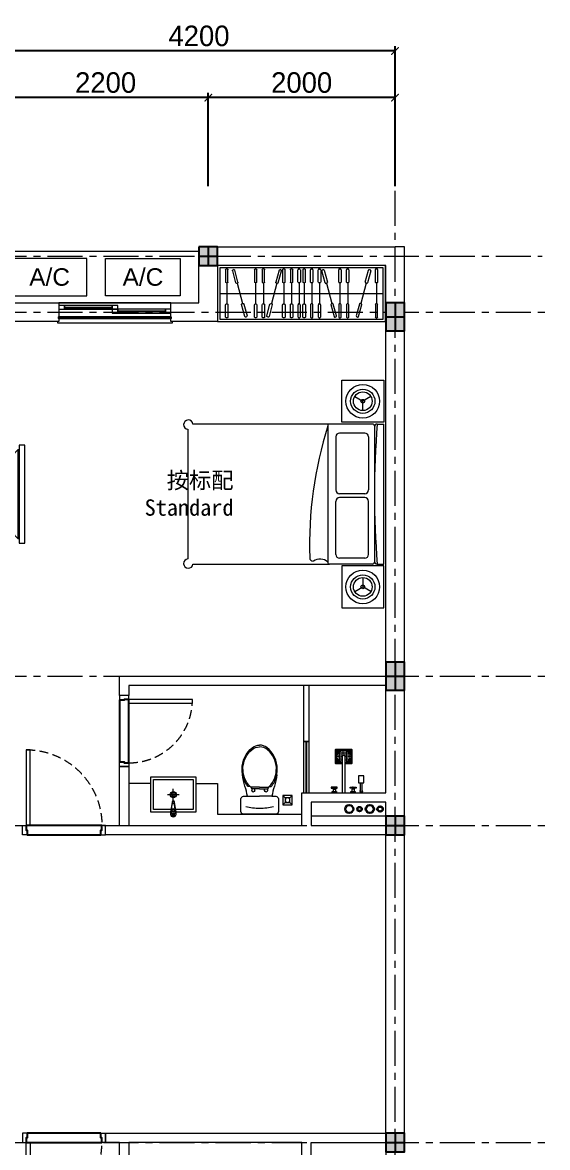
# Model space of a CAD drawing. Header units: inches. Extents: x -315689 to -186947, y -1261464 to -1173043.
# Drawn here: x -239454 to -233831, y -1187240 to -1175184 of the extents above; entities that cross this region are included whole.
import ezdxf

# ---------------------------------------------------------------- set-up
doc = ezdxf.new("R2010")
doc.units = ezdxf.units.IN
doc.header["$LTSCALE"] = 30
doc.header["$MEASUREMENT"] = 0
doc.linetypes.add('CENTER-1', pattern=[10, 6.25, -1.25, 1.25, -1.25])
doc.linetypes.add('HIDDEN', pattern=[9.525, 6.35, -3.175])
doc.layers.get('Defpoints').update_dxf_attribs({"color": 140, "lineweight": 0})
for name, color, linetype, lineweight in [('200mm Colum', 1, 'Continuous', 0), ('200mm Wall', 7, 'Continuous', 20), ('A-WALL', 7, 'Continuous', 0), ('A-WALL-4-20', 252, 'Continuous', 0), ('B-WINDOW 2', 142, 'Continuous', 0), ('C-DOOR', 45, 'Continuous', 0), ('D-FURNITURES-COUNTER-CABINET', 40, 'Continuous', 0), ('E- FIXTURES-TOILET', 251, 'Continuous', 0), ('E-FIXTURES-KITCHEN', 251, 'Continuous', 0), ('floor', 1, 'Continuous', 18), ('Grid-Line', 1, 'CENTER-1', 5), ('STAIR', 7, 'Continuous', 0), ('Symbol-Template', 251, 'Continuous', 0), ('TEXT2', 7, 'Continuous', 25)]:
    doc.layers.add(name, color=color, linetype=linetype, lineweight=lineweight)
doc.layers.add('A-dims', color=7, linetype='Continuous')
doc.styles.add('Annotative', font='arial.ttf')
doc.styles.add('cordia.shx', font='cordia.shx')
doc.styles.get("Standard").update_dxf_attribs({"font": 'arial.ttf'})
doc.dimstyles.new('ISO 100', dxfattribs={"dimscale": 100, "dimtxt": 2.2, "dimasz": 0.8, "dimexe": 0.5, "dimexo": 0.5, "dimgap": 0.5, "dimtad": 1, "dimdec": 0, "dimzin": 0, "dimdsep": 46, "dimtxsty": 'cordia.shx', "dimblk": 'ARCHTICK', "dimcen": 0.09, "dimclrd": 6, "dimclre": 6, "dimclrt": 256, "dimadec": 0, "dimazin": 0, "dimtfac": 1, "dimtdec": 0, "dimtix": 1, "dimtmove": 2, "dimatfit": 3, "dimfxl": 1, "dimtolj": 1, "dimtzin": 0, "dimarcsym": 0})

# ---------------------------------------------------------------- blocks, each defined once
blk = doc.blocks.new('AR-TV_Flat-A')
for points in [[(25, -525), (85, -525), (85, 525), (25, 525)], [(-50, 410), (10, 475), (10, -475), (-50, -410)], [(10, -475), (25, -475), (25, 475), (10, 475)]]:
    blk.add_lwpolyline(points, close=True)
blk = doc.blocks.new('AR-Bed-Sub-Room_Flat-A')
for p, q in [((-332, 1045), (-245, 995)), ((-158, 1045), (-245, 995)), ((-245, 895), (-245, 995)), ((-600, 750), (-2064, 750)), ((-620, 730), (-620, -730)), ((-140, 750), (-600, 750)), ((-120, 730), (-120, -730)), ((-90, 750), (-20, 750)), ((-20, -750), (-20, 750)), ((-2120, 694), (-2120, -694)), ((-534, 614), (-534, 44)), ((-224, 654), (-494, 654)), ((-184, 614), (-184, 44)), ((-120, 720), (-120, -720)), ((-224, 4), (-494, 4)), ((-534, -648), (-534, -78)), ((-224, -38), (-494, -38)), ((-184, -648), (-184, -78)), ((-224, -688), (-494, -688)), ((-2064, -750), (-600, -750)), ((-140, -750), (-600, -750)), ((-90, -750), (-20, -750)), ((-245, -895), (-245, -995)), ((-332, -1045), (-245, -995)), ((-158, -1045), (-245, -995))]:
    blk.add_line(p, q)
for points in [[(-470, 770), (-470, 1220), (-20, 1220), (-20, 770)], [(-470, -770), (-470, -1220), (-20, -1220), (-20, -770)]]:
    blk.add_lwpolyline(points, close=True)
for centre, radius in [((-245, 995), 180), ((-245, 995), 130), ((-245, 995), 100), ((-245, 995), 20), ((-245, -995), 180), ((-245, -995), 130), ((-245, -995), 100), ((-245, -995), 20)]:
    blk.add_circle(centre, radius)
for centre, radius, start, end in [((-2114, 744), 50.2, 6.6955, 263.3045), ((3424, -545), 4240, 162.4998, 181.8358), ((-600, 730), 20, 90, 180), ((-140, 730), 20, 0, 90), ((9270, 0), 9390, 175.4188, 184.5812), ((-90, 720), 30, 90, 180), ((-494, 614), 40, 90, 180), ((-224, 614), 40, 0, 90), ((-494, 44), 40, 180, 270), ((-224, 44), 40, 270, 0), ((-494, -78), 40, 90, 180), ((-224, -78), 40, 0, 90), ((-2114, -744), 50.2, 96.6955, 353.3045), ((-774, -680), 40, 181.4499, 268.6847), ((-703, -814), 118, 45.0954, 127.3906), ((-494, -648), 40, 180, 270), ((-224, -648), 40, 270, 0), ((-90, -720), 30, 180, 270), ((-600, -730), 20, 180, 270), ((-140, -730), 20, 270, 0)]:
    blk.add_arc(centre, radius, start, end)
blk = doc.blocks.new('AR-HANG-QUEEN-VILLA')
at = {"color": 0}
for p, q in [((-462, 265), (-462, 133)), ((-446, 274), (-454, 274)), ((-438, 133), (-438, 265)), ((-257, 260), (-292, 132)), ((-267, 126), (-233, 253)), ((-240, 264), (-246, 266)), ((-154, 265), (-154, 133)), ((-138, 274), (-144, 274)), ((-128, 133), (-128, 265)), ((-70, 265), (-70, 133)), ((-54, 274), (-62, 274)), ((-46, 133), (-46, 265)), ((-21, 253), (13, 126)), ((-8, 266), (-14, 264)), ((38, 132), (3, 260)), ((148, 265), (148, 133)), ((164, 274), (158, 274)), ((174, 133), (174, 265)), ((232, 265), (232, 133)), ((248, 274), (240, 274)), ((256, 133), (256, 265)), ((366, 265), (366, 133)), ((382, 274), (376, 274)), ((392, 133), (392, 265)), ((-454, 124), (-446, 124)), ((-450, -101), (-450, 124)), ((-285, 121), (-279, 119)), ((-144, 124), (-138, 124)), ((-141, -101), (-141, 124)), ((-62, 124), (-54, 124)), ((-58, -101), (-58, 124)), ((25, 119), (31, 121)), ((158, 124), (164, 124)), ((161, -101), (161, 124)), ((240, 124), (248, 124)), ((244, -101), (244, 124)), ((376, 124), (382, 124)), ((379, -101), (379, 124)), ((-340, -97), (-282, 120)), ((86, -97), (28, 120)), ((-462, -242), (-462, -110)), ((-454, -101), (-446, -101)), ((-438, -110), (-438, -242)), ((-389, -230), (-355, -103)), ((-330, -109), (-365, -237)), ((-343, -96), (-337, -98)), ((-154, -242), (-154, -110)), ((-144, -101), (-138, -101)), ((-128, -110), (-128, -242)), ((-70, -242), (-70, -110)), ((-62, -101), (-54, -101)), ((-46, -110), (-46, -242)), ((111, -237), (76, -109)), ((83, -98), (89, -96)), ((101, -103), (135, -230)), ((148, -242), (148, -110)), ((158, -101), (164, -101)), ((174, -110), (174, -242)), ((232, -242), (232, -110)), ((240, -101), (248, -101)), ((256, -110), (256, -242)), ((366, -242), (366, -110)), ((376, -101), (382, -101)), ((392, -110), (392, -242)), ((-446, -251), (-454, -251)), ((-376, -243), (-382, -241)), ((-138, -251), (-144, -251)), ((-54, -251), (-62, -251)), ((128, -241), (122, -243)), ((164, -251), (158, -251)), ((248, -251), (240, -251)), ((382, -251), (376, -251))]:
    blk.add_line(p, q, dxfattribs=at)
for centre, start, end in [((-454, 265), 90, 180), ((-446, 265), 0, 90), ((-249, 257), 75, 165), ((-242, 255), 345, 75), ((-144, 265), 90, 180), ((-138, 265), 0, 90), ((-62, 265), 90, 180), ((-54, 265), 0, 90), ((-12, 255), 105, 195), ((-5, 257), 15, 105), ((158, 265), 90, 180), ((164, 265), 0, 90), ((240, 265), 90, 180), ((248, 265), 0, 90), ((376, 265), 90, 180), ((382, 265), 0, 90), ((-454, 133), 180, 270), ((-446, 133), 270, 0), ((-283, 130), 165, 255), ((-276, 128), 255, 345), ((-144, 133), 180, 270), ((-138, 133), 270, 0), ((-62, 133), 180, 270), ((-54, 133), 270, 0), ((22, 128), 195, 285), ((29, 130), 285, 15), ((158, 133), 180, 270), ((164, 133), 270, 0), ((240, 133), 180, 270), ((248, 133), 270, 0), ((376, 133), 180, 270), ((382, 133), 270, 0), ((-454, -110), 90, 180), ((-446, -110), 0, 90), ((-346, -105), 75, 165), ((-339, -107), 345, 75), ((-144, -110), 90, 180), ((-138, -110), 0, 90), ((-62, -110), 90, 180), ((-54, -110), 0, 90), ((85, -107), 105, 195), ((92, -105), 15, 105), ((158, -110), 90, 180), ((164, -110), 0, 90), ((240, -110), 90, 180), ((248, -110), 0, 90), ((376, -110), 90, 180), ((382, -110), 0, 90), ((-380, -232), 165, 255), ((-373, -234), 255, 345), ((119, -234), 195, 285), ((126, -232), 285, 15), ((-454, -242), 180, 270), ((-446, -242), 270, 0), ((-144, -242), 180, 270), ((-138, -242), 270, 0), ((-62, -242), 180, 270), ((-54, -242), 270, 0), ((158, -242), 180, 270), ((164, -242), 270, 0), ((240, -242), 180, 270), ((248, -242), 270, 0), ((376, -242), 180, 270), ((382, -242), 270, 0)]:
    blk.add_arc(centre, 9, start, end, dxfattribs=at)
blk = doc.blocks.new('AR-Sub-Room-Wardrobe_Flat-A')
at = {"layer": 'Symbol-Template'}
blk.add_line((-1775, -300), (-25, -300), dxfattribs=at)
for points in [[(-1800, -600), (0, -600), (0, 0), (-1800, 0)], [(-1775, -575), (-25, -575), (-25, -25), (-1775, -25)]]:
    blk.add_lwpolyline(points, close=True, dxfattribs=at)
at = {"layer": 'Symbol-Template', "xscale": -1, "rotation": 180}
blk.add_blockref('AR-HANG-QUEEN-VILLA', (-1252, -288), dxfattribs=at)
at = {"layer": 'Symbol-Template', "rotation": 180}
blk.add_blockref('AR-HANG-QUEEN-VILLA', (-548, -288), dxfattribs=at)
blk = doc.blocks.new('AR-Shower_Flat-A')
at = {"color": 0}
for p, q in [((-12, 0), (-12, -388)), ((13, -388), (13, 0)), ((-133, -50), (-105, -50)), ((-113, -38), (-113, -13)), ((-113, -38), (-88, -38)), ((-111, -40), (-111, -38)), ((-111, -40), (-90, -40)), ((-105, -50), (-105, -40)), ((-95, -50), (-95, -40)), ((-90, -40), (-90, -38)), ((-88, -38), (-88, -13)), ((88, -38), (88, -13)), ((113, -38), (88, -38)), ((90, -40), (90, -38)), ((111, -40), (90, -40)), ((95, -50), (95, -40)), ((105, -50), (105, -40)), ((133, -50), (105, -50)), ((111, -40), (111, -38)), ((113, -38), (113, -13)), ((179, -16), (179, -105)), ((198, -16), (198, -105))]:
    blk.add_line(p, q, dxfattribs=at)
at = {"color": 0, "ltscale": 0.4}
for p, q in [((-80, -373), (-30, -322)), ((-80, -367), (-35, -322)), ((-80, -358), (-45, -322)), ((-80, -352), (-50, -322)), ((-80, -343), (-60, -322)), ((-80, -337), (-65, -322)), ((80, -373), (30, -322)), ((80, -367), (35, -322)), ((80, -358), (45, -322)), ((80, -352), (50, -322)), ((80, -343), (60, -322)), ((80, -337), (65, -322)), ((-80, -402), (-30, -452)), ((-80, -408), (-35, -452)), ((-80, -417), (-45, -452)), ((-80, -423), (-50, -452)), ((-80, -432), (-60, -452)), ((-80, -438), (-65, -452)), ((80, -402), (30, -452)), ((80, -408), (35, -452)), ((80, -417), (45, -452)), ((80, -423), (50, -452)), ((80, -432), (60, -452)), ((80, -438), (65, -452))]:
    blk.add_line(p, q, dxfattribs=at)
at = {"color": 0}
for points in [[(-123, -13), (-77, -13), (-77, 0), (-123, 0)], [(77, -13), (123, -13), (123, 0), (77, 0)], [(216, -180), (160, -180), (160, -105), (216, -105)]]:
    blk.add_lwpolyline(points, close=True, dxfattribs=at)
for points in [[(-95, -50), (-68, -50), (-68, -60), (-133, -60), (-133, -50), (-105, -50)], [(95, -50), (68, -50), (68, -60), (133, -60), (133, -50), (105, -50)]]:
    blk.add_lwpolyline(points, dxfattribs=at)
blk.add_lwpolyline([(13, -312), (85, -312, -0.414214), (90, -318), (90, -458, -0.414214), (85, -462), (-85, -462, -0.414214), (-90, -458), (-90, -318, -0.414214), (-85, -312), (-12, -312)], format="xyb", dxfattribs=at)
at = {"color": 0, "ltscale": 0.4}
blk.add_lwpolyline([(13, -318), (80, -318, -0.414214), (85, -322), (85, -452, -0.414214), (80, -458), (-80, -458, -0.414214), (-85, -452), (-85, -322, -0.414214), (-80, -318), (-12, -318)], format="xyb", dxfattribs=at)
blk.add_lwpolyline([(13, -322), (80, -322), (80, -452), (-80, -452), (-80, -322), (-12, -322)], dxfattribs=at)
at = {"color": 0}
for centre in [(-100, -55), (100, -55)]:
    blk.add_circle(centre, 5, dxfattribs=at)
at = {"color": 0, "ltscale": 0.4}
for centre in [(-75, -327), (-75, -342), (-75, -357), (-60, -327), (-60, -342), (-60, -357), (-45, -327), (-45, -342), (-45, -357), (-30, -327), (-30, -342), (-30, -357), (-15, -327), (-15, -342), (-15, -357), (15, -327), (15, -342), (15, -357), (30, -327), (30, -342), (30, -357), (45, -327), (45, -342), (45, -357), (60, -327), (60, -342), (60, -357), (75, -327), (75, -342), (75, -357), (-75, -372), (-75, -388), (-75, -402), (-75, -417), (-75, -432), (-75, -447), (-60, -372), (-60, -388), (-60, -402), (-60, -417), (-60, -432), (-60, -447), (-45, -372), (-45, -388), (-45, -402), (-45, -417), (-45, -432), (-45, -447), (-30, -372), (-30, -388), (-30, -402), (-30, -417), (-30, -432), (-30, -447), (-15, -372), (-15, -388), (-15, -402), (-15, -417), (-15, -432), (-15, -447), (0, -402), (0, -417), (0, -432), (0, -447), (15, -372), (15, -388), (15, -402), (15, -417), (15, -432), (15, -447), (30, -372), (30, -388), (30, -402), (30, -417), (30, -432), (30, -447), (45, -372), (45, -388), (45, -402), (45, -417), (45, -432), (45, -447), (60, -372), (60, -388), (60, -402), (60, -417), (60, -432), (60, -447), (75, -372), (75, -388), (75, -402), (75, -417), (75, -432), (75, -447)]:
    blk.add_circle(centre, 2.5, dxfattribs=at)
at = {"color": 0}
for centre, radius, start, end in [((188, -16), 12.5, 319.3242, 221.3083), ((188, -16), 9.5, 356.2923, 183.935), ((0, -388), 12.5, 180, 0)]:
    blk.add_arc(centre, radius, start, end, dxfattribs=at)
at = {"color": 0, "extrusion": (0, 0, -1)}
for start_param, end_param in [(-0.928631, 0), (3.141593, 4.070224)]:
    blk.add_ellipse((-100, -50), major_axis=(-5, 0), ratio=0.24875, start_param=start_param, end_param=end_param, dxfattribs=at)
at = {"color": 0}
for start_param, end_param in [(0, 0.928631), (2.212962, 3.141593)]:
    blk.add_ellipse((100, -50), major_axis=(-5, 0), ratio=0.24875, start_param=start_param, end_param=end_param, dxfattribs=at)
blk = doc.blocks.new('_ArchTick')
at = {"color": 0, "linetype": 'ByBlock', "const_width": 0.15}
blk.add_lwpolyline([(-0.5, -0.5), (0.5, 0.5)], dxfattribs=at)
blk = doc.blocks.new('*D70')
at = {"layer": 'A-dims', "color": 6, "lineweight": -2, "transparency": 16777216}
for p, q in [((-237464, -1176939), (-237464, -1175939)), ((-235464, -1176939), (-235464, -1175939)), ((-235464, -1175989), (-237464, -1175989))]:
    blk.add_line(p, q, dxfattribs=at)
at = {"layer": 'Defpoints', "color": 0, "transparency": 16777216}
for p in [(-237464, -1175989), (-237464, -1176989), (-235464, -1176989)]:
    blk.add_point(p, dxfattribs=at)
at = {"layer": 'A-dims', "color": 6, "lineweight": -2, "transparency": 16777216, "xscale": 80, "yscale": 80, "zscale": 80, "rotation": 180}
blk.add_blockref('_ArchTick', (-237464, -1175989), dxfattribs=at)
at = {"layer": 'A-dims', "color": 6, "lineweight": -2, "transparency": 16777216, "xscale": 80, "yscale": 80, "zscale": 80}
blk.add_blockref('_ArchTick', (-235464, -1175989), dxfattribs=at)
at = {"layer": 'A-dims', "transparency": 16777216, "insert": (-236464, -1175829), "char_height": 220, "attachment_point": 5, "style": 'cordia.shx'}
blk.add_mtext('\\A1;2000', dxfattribs=at)
blk = doc.blocks.new('*D71')
at = {"layer": 'A-dims', "color": 6, "lineweight": -2, "transparency": 16777216}
for p, q in [((-239664, -1176939), (-239664, -1175939)), ((-237464, -1176939), (-237464, -1175939)), ((-237464, -1175989), (-239664, -1175989))]:
    blk.add_line(p, q, dxfattribs=at)
at = {"layer": 'Defpoints', "color": 0, "transparency": 16777216}
for p in [(-239664, -1175989), (-239664, -1176989), (-237464, -1176989)]:
    blk.add_point(p, dxfattribs=at)
at = {"layer": 'A-dims', "color": 6, "lineweight": -2, "transparency": 16777216, "xscale": 80, "yscale": 80, "zscale": 80, "rotation": 180}
blk.add_blockref('_ArchTick', (-239664, -1175989), dxfattribs=at)
at = {"layer": 'A-dims', "color": 6, "lineweight": -2, "transparency": 16777216, "xscale": 80, "yscale": 80, "zscale": 80}
blk.add_blockref('_ArchTick', (-237464, -1175989), dxfattribs=at)
at = {"layer": 'A-dims', "transparency": 16777216, "insert": (-238564, -1175829), "char_height": 220, "attachment_point": 5, "style": 'cordia.shx'}
blk.add_mtext('\\A1;2200', dxfattribs=at)
blk = doc.blocks.new('*D72')
at = {"layer": 'A-dims', "color": 6, "lineweight": -2, "transparency": 16777216}
for p, q in [((-239664, -1176939), (-239664, -1175439)), ((-235464, -1176939), (-235464, -1175439)), ((-235464, -1175489), (-239664, -1175489))]:
    blk.add_line(p, q, dxfattribs=at)
at = {"layer": 'Defpoints', "color": 0, "transparency": 16777216}
for p in [(-239664, -1175489), (-239664, -1176989), (-235464, -1176989)]:
    blk.add_point(p, dxfattribs=at)
at = {"layer": 'A-dims', "color": 6, "lineweight": -2, "transparency": 16777216, "xscale": 80, "yscale": 80, "zscale": 80, "rotation": 180}
blk.add_blockref('_ArchTick', (-239664, -1175489), dxfattribs=at)
at = {"layer": 'A-dims', "color": 6, "lineweight": -2, "transparency": 16777216, "xscale": 80, "yscale": 80, "zscale": 80}
blk.add_blockref('_ArchTick', (-235464, -1175489), dxfattribs=at)
at = {"layer": 'A-dims', "transparency": 16777216, "insert": (-237564, -1175329), "char_height": 220, "attachment_point": 5, "style": 'cordia.shx'}
blk.add_mtext('\\A1;4200', dxfattribs=at)
blk = doc.blocks.new('AR-Single-Wood-Door-81cm-100-Frame_Flat-A')
at = {"color": 0}
for points in [[(-445, 0), (-445, -100), (-405, -100), (-405, -50), (-395, -50), (-395, 0), (-405, 0), (-405, 0), (-445, 0)], [(445, 0), (445, -100), (405, -100), (405, -50), (395, -50), (395, 0), (405, 0), (405, 0), (445, 0)], [(-405, -100), (-365, -100), (-365, -910), (-405, -910)]]:
    blk.add_lwpolyline(points, close=True, dxfattribs=at)
at = {"color": 0, "linetype": 'HIDDEN', "ltscale": 0.5}
blk.add_arc((-405, -100), 810, 270, 0, dxfattribs=at)
blk = doc.blocks.new('AR-Single-Wood-Door-68cm-100-Frame_Flat-A')
at = {"color": 0}
for points in [[(-340, 100), (-300, 100), (-300, 780), (-340, 780)], [(-340, 50), (-340, 100), (-380, 100), (-380, 0), (-330, 0), (-330, 50)], [(340, 50), (340, 100), (380, 100), (380, 0), (330, 0), (330, 50)]]:
    blk.add_lwpolyline(points, close=True, dxfattribs=at)
at = {"color": 0, "linetype": 'HIDDEN', "ltscale": 0.5}
blk.add_arc((-340, 100), 680, 0, 90, dxfattribs=at)
blk = doc.blocks.new('AR-Hing-Alu-Window-120cm-200-Frame_Flat-A')
at = {"color": 0}
for points in [[(-540, -30), (-600, -30), (-600, -70), (-540, -70)], [(-30, -30), (-540, -30), (-540, -70), (-30, -70)], [(30, -30), (-30, -30), (-30, -70), (30, -70)], [(30, -70), (-30, -70), (-30, -110), (30, -110)], [(540, -70), (30, -70), (30, -110), (540, -110)], [(600, -70), (540, -70), (540, -110), (600, -110)]]:
    blk.add_lwpolyline(points, close=True, dxfattribs=at)
for points in [[(-540, -47.5), (-30, -47.5)], [(-540, -52.5), (-30, -52.5)], [(30, -87.5), (540, -87.5)], [(30, -92.5), (540, -92.5)]]:
    blk.add_lwpolyline(points, dxfattribs=at)
blk = doc.blocks.new('200mm Column')
blk.add_point((0, 0))
at = {"color": 1, "linetype": 'ByBlock'}
blk.add_wipeout([(100, -100), (-100, -100), (-100, 100), (100, 100)], dxfattribs=at)
blk = doc.blocks.new('zhu2')
at = {"lineweight": 25}
blk.add_hatch(color=5, dxfattribs=at).paths.add_polyline_path([(704694, -104492), (704694, -104792), (704894, -104792), (704894, -104492)])
at = {"color": 5, "lineweight": 25}
for p, q in [((704794, -104492), (704794, -104792)), ((704694, -104642), (704894, -104642))]:
    blk.add_line(p, q, dxfattribs=at)
blk.add_lwpolyline([(704694, -104492), (704694, -104792), (704894, -104792), (704894, -104492), (704694, -104492)], dxfattribs=at)
blk = doc.blocks.new('zhu1')
at = {"lineweight": 25}
blk.add_hatch(color=7, dxfattribs=at).paths.add_polyline_path([(703739, -104407), (703739, -104607), (703939, -104607), (703939, -104407)])
at = {"color": 7, "lineweight": 25}
for p, q in [((703739, -104507), (703939, -104507)), ((703839, -104407), (703839, -104607))]:
    blk.add_line(p, q, dxfattribs=at)
blk.add_lwpolyline([(703739, -104407), (703739, -104607), (703939, -104607), (703939, -104407), (703739, -104407)], dxfattribs=at)
blk = doc.blocks.new('jgzhuzjd')
at = {"color": 3, "lineweight": 25}
for name, p in [('zhu2', (-415512, 114503)), ('zhu2', (-415512, 110653)), ('zhu1', (-414557, 108918)), ('zhu1', (-414557, 105518))]:
    blk.add_blockref(name, p, dxfattribs=at)
blk = doc.blocks.new('AR-Toilet_Flat-A')
at = {"color": 0}
for p, q in [((-308, 94), (-291, 85)), ((-291, 52), (-291, 85)), ((-291, 85), (-273, 85)), ((-273, 52), (-291, 52)), ((-291, 0), (-291, 52)), ((-291, 0), (-291, -52)), ((-308, -94), (-291, -85)), ((-291, -52), (-291, -85)), ((-273, -52), (-291, -52)), ((-291, -85), (-273, -85))]:
    blk.add_line(p, q, dxfattribs=at)
for points in [[(-500, 189, 0.230343), (-734, 76, 0.16845), (-760, 0, 2.883082)], [(-315, 101, 0.434217), (-710, 85, 0.182634), (-741, 0, 2.693815)], [(-443, 183, 0.048023), (-500, 189, 0.16845)], [(-212, -172, 0.414214), (-183, -201), (-49, -201, 0.414214), (-20, -172), (-20, 0), (-20, 172, 0.414214), (-49, 201), (-183, 201, 0.414214), (-212, 172), (-212, 132, -0.052345), (-319, 158, 0.071131), (-443, 183, 0.160777)], [(-413, 176, 0.026594), (-443, 183, 0.16845)], [(-315, 124, 0.094048), (-413, 176, 0.16845)], [(-315, 101), (-315, 124, 0.416606)], [(-212, 132), (-212, 0, 0.414214)], [(-308, 94, 0.008985), (-315, 101, 0.182634)], [(-308, 0), (-308, 94, 0.008985)], [(-308, 0), (-308, -94, -0.444938)], [(-212, -132), (-212, 0, -0.414214)], [(-500, -189, -0.230343), (-734, -76, -0.16845), (-760, 0, -2.883082)], [(-315, -101, -0.434217), (-710, -85, -0.182634), (-741, 0, -2.693815)], [(-308, -94, -0.008985), (-315, -101, -0.182634)], [(-315, -101), (-315, -124, -0.416606)], [(-443, -183, -0.048023), (-500, -189, -0.16845)], [(-443, -183, 0.071131), (-319, -158, -0.052345), (-212, -132), (-212, -172, 0.414214)], [(-425, -179, -0.015301), (-443, -183, -0.16845)], [(-315, -124, -0.105447), (-425, -179, -0.16845)]]:
    blk.add_lwpolyline(points, format="xyb", dxfattribs=at)
for centre, radius, start, end in [((-668, 0), 588, 0.028, 14.6712), ((-273, 69), 16.3, 270, 90), ((-273, -69), 16.3, 270, 90), ((-668, 0), 588, 345.3288, 359.972)]:
    blk.add_arc(centre, radius, start, end, dxfattribs=at)
blk = doc.blocks.new('sink for narrow stand')
at = {"layer": 'E- FIXTURES-TOILET'}
for p, q in [((78251, -418675), (78129, -418675)), ((78190, -418615), (78190, -418736))]:
    blk.add_line(p, q, dxfattribs=at)
for points in [[(78202, -418590), (78204, -418578, 0.090943), (78206, -418572), (78212, -418530), (78217, -418497), (78220, -418466, 0.413838), (78190, -418436, 0.413838), (78160, -418466), (78163, -418497), (78168, -418530), (78174, -418572, 0.090943), (78176, -418578), (78178, -418590, 0.482882)], [(78163, -418497, -0.462811), (78190, -418466, -0.462811), (78217, -418497)], [(78168, -418495, -0.414214), (78190, -418474, -0.685598)], [(78168, -418495), (78178, -418569, 0.389882), (78190, -418579, 1.391857)], [(78204, -418578, -0.245866), (78190, -418588, -0.245866), (78176, -418578)], [(78212, -418495, 0.414214), (78190, -418474, 0.685598)], [(78212, -418495), (78202, -418569, -0.389882), (78190, -418579, -1.391857)], [(78178, -418590), (78179, -418598, 0.409667), (78190, -418608, 0.409667), (78201, -418598), (78202, -418590)], [(78178, -418590, 0.389882), (78190, -418600, 0.230616), (78199, -418596, 0.146126), (78202, -418590)]]:
    blk.add_lwpolyline(points, format="xyb", dxfattribs=at)
for points in [[(77947, -418485), (78162, -418485)], [(78218, -418485), (78432, -418485), (78432, -418865), (77947, -418865), (77947, -418485)], [(78214, -418515), (78402, -418515), (78402, -418835), (77977, -418835), (77977, -418515), (78166, -418515)]]:
    blk.add_lwpolyline(points, dxfattribs=at)
for centre, radius in [((78190, -418452), 14.3), ((78190, -418452), 8.9), ((78190, -418508), 19), ((78190, -418508), 12), ((78190, -418675), 32.7), ((78190, -418675), 21.2)]:
    blk.add_circle(centre, radius, dxfattribs=at)
blk = doc.blocks.new('1st')
at = {"color": 51, "true_color": 0xf7f281}
blk.add_lwpolyline([(-237864, -1178338), (-237864, -1178358), (-239064, -1178358), (-239064, -1178338)], close=True, dxfattribs=at)
for points in [[(-238314, -1182438), (-238364, -1182438), (-238364, -1182448), (-238414, -1182448), (-238414, -1183108), (-238364, -1183108), (-238364, -1183118), (-238314, -1183118)], [(-238604, -1183788), (-239414, -1183788), (-239414, -1183838), (-239404, -1183838), (-239404, -1183888), (-238614, -1183888), (-238614, -1183838), (-238604, -1183838)], [(-238614, -1187088), (-239404, -1187088), (-239404, -1187138), (-239414, -1187138), (-239414, -1187188), (-238604, -1187188), (-238604, -1187138), (-238614, -1187138)]]:
    blk.add_lwpolyline(points, close=True)
for centre, radius in [((-235954, -1183613), 45), ((-235954, -1183613), 40), ((-235844, -1183613), 25), ((-235844, -1183613), 20), ((-235734, -1183613), 45), ((-235734, -1183613), 40), ((-235624, -1183613), 30), ((-235624, -1183613), 25)]:
    blk.add_circle(centre, radius)
at = {"layer": 'A-WALL'}
for points in [[(-236464, -1187538), (-236464, -1187188), (-238314, -1187188), (-238314, -1188018)], [(-238414, -1188018), (-238414, -1187188), (-238564, -1187188), (-238564, -1187088), (-235564, -1187088), (-235564, -1183888), (-238564, -1183888), (-238564, -1183788), (-238414, -1183788), (-238414, -1183158), (-238314, -1183158), (-238314, -1183788), (-236464, -1183788), (-236464, -1183438), (-235564, -1183438), (-235564, -1182288), (-238314, -1182288), (-238314, -1182398), (-238414, -1182398), (-238414, -1182188), (-235564, -1182188), (-235564, -1177788), (-237364, -1177788), (-237364, -1178388), (-237864, -1178388), (-237864, -1178188), (-237564, -1178188), (-237564, -1177588), (-235464, -1177588)], [(-235364, -1177588), (-235464, -1177588)], [(-235364, -1183688), (-235364, -1183688), (-235364, -1177588)], [(-239664, -1178188), (-239064, -1178188), (-239064, -1178388), (-239614, -1178388)], [(-235564, -1183788), (-235564, -1183538), (-236364, -1183538), (-236364, -1183788), (-235564, -1183788)], [(-235364, -1187088), (-235364, -1187088), (-235364, -1183888)], [(-235564, -1187188), (-235564, -1187438), (-236364, -1187438), (-236364, -1187188), (-235564, -1187188)]]:
    blk.add_lwpolyline(points, dxfattribs=at)
at = {"layer": 'A-WALL-4-20'}
blk.add_lwpolyline([(-237864, -1178188), (-239064, -1178188), (-239064, -1178388), (-239079, -1178388), (-239079, -1178403), (-237849, -1178403), (-237849, -1178388), (-237864, -1178388)], close=True, dxfattribs=at)
at = {"layer": 'D-FURNITURES-COUNTER-CABINET', "ltscale": 50}
for points in [[(-238082, -1183338), (-238314, -1183338)], [(-237597, -1183338), (-237364, -1183338), (-237364, -1183668), (-236464, -1183668)]]:
    blk.add_lwpolyline(points, dxfattribs=at)
at = {"layer": 'E- FIXTURES-TOILET', "ltscale": 0.2}
for points in [[(-239564, -1178113), (-238764, -1178113), (-238764, -1177713), (-239564, -1177713)], [(-237764, -1178113), (-238564, -1178113), (-238564, -1177713), (-237764, -1177713)]]:
    blk.add_lwpolyline(points, close=True, dxfattribs=at)
at = {"layer": 'E-FIXTURES-KITCHEN'}
for points in [[(-236384, -1182288), (-236444, -1182288), (-236444, -1182888), (-236384, -1182888)], [(-236444, -1183438), (-236384, -1183438), (-236384, -1182888), (-236444, -1182888)]]:
    blk.add_lwpolyline(points, close=True, dxfattribs=at)
blk.add_lwpolyline([(-235564, -1183688), (-236364, -1183688)], dxfattribs=at)
at = {"layer": 'floor', "color": 4}
blk.add_lwpolyline([(-236419, -1183438), (-236409, -1183438), (-236409, -1182888), (-236419, -1182888)], close=True, dxfattribs=at)
at = {"layer": 'STAIR', "ltscale": 800}
blk.add_lwpolyline([(-239664, -1178188), (-237564, -1178188), (-237564, -1177638), (-239664, -1177638)], dxfattribs=at)
at = {"color": 3, "lineweight": 25}
blk.add_blockref('zhu1', (-941303, -1073181), dxfattribs=at)
at = {"color": 1, "rotation": 180}
blk.add_blockref('sink for narrow stand', (-159649, -1602133), dxfattribs=at)
at = {"layer": 'B-WINDOW 2'}
blk.add_blockref('AR-Hing-Alu-Window-120cm-200-Frame_Flat-A', (-238464, -1178188), dxfattribs=at)
at = {"layer": 'C-DOOR', "rotation": 270}
blk.add_blockref('AR-Single-Wood-Door-68cm-100-Frame_Flat-A', (-238414, -1182778), dxfattribs=at)
at = {"layer": 'C-DOOR', "xscale": -1, "rotation": 180}
blk.add_blockref('AR-Single-Wood-Door-81cm-100-Frame_Flat-A', (-239009, -1183888), dxfattribs=at)
at = {"layer": 'C-DOOR'}
blk.add_blockref('AR-Single-Wood-Door-81cm-100-Frame_Flat-A', (-239009, -1187088), dxfattribs=at)
at = {"layer": 'E- FIXTURES-TOILET', "xscale": -1.000000000000003, "rotation": 90}
blk.add_blockref('AR-Toilet_Flat-A', (-236914, -1183688), dxfattribs=at)
at = {"layer": 'E- FIXTURES-TOILET', "ltscale": 0.2, "char_height": 187.5, "width": 376.88, "attachment_point": 5}
for insert in [(-239164, -1177913), (-238164, -1177913)]:
    blk.add_mtext('A/C', dxfattribs=dict(at, insert=insert))
at = {"layer": 'TEXT2', "color": 22, "true_color": 0xe02606, "insert": (-237194, -1180003), "char_height": 175, "attachment_point": 3, "style": 'Annotative'}
blk.add_mtext('{\\fSimSun|b0|i0|c134|p2;按标配\\fSimSun|b0|i0|c0|p2;\\PStandard}', dxfattribs=at)
at = {"layer": '200mm Colum', "xscale": -1}
for p in [(-235464, -1178288), (-235464, -1182188), (-235464, -1183788), (-235464, -1187188)]:
    blk.add_blockref('200mm Column', p, dxfattribs=at)
at = {"layer": '200mm Wall'}
blk.add_blockref('jgzhuzjd', (-524746, -1188199), dxfattribs=at)
blk = doc.blocks.new('AR-Drain-Tiolet-Area_Flat-A')
at = {"color": 0, "ltscale": 800}
for p, q in [((-120, -20), (-95, -45)), ((-95, -95), (-120, -120)), ((-45, -45), (-20, -20)), ((-45, -95), (-20, -120))]:
    blk.add_line(p, q, dxfattribs=at)
for points in [[(-20, -20), (-20, -120), (-120, -120), (-120, -20)], [(-45, -45), (-45, -95), (-95, -95), (-95, -45)]]:
    blk.add_lwpolyline(points, close=True, dxfattribs=at)
blk.add_circle((-70, -70), 25, dxfattribs=at)

msp = doc.modelspace()

# ---------------------------------------------------------------- linework, layer by layer
at = {"layer": 'Grid-Line', "ltscale": 2}
for p, q in [((-235464.3, -1176988.6), (-235464.3, -1197687.9)), ((-245185.3, -1177687.9), (-233887.8, -1177687.9)), ((-245185.3, -1178287.9), (-233830.8, -1178287.9)), ((-245185.3, -1182187.9), (-233830.8, -1182187.9)), ((-245185.3, -1183787.9), (-233830.8, -1183787.9)), ((-245185.3, -1187187.9), (-233830.8, -1187187.9))]:
    msp.add_line(p, q, dxfattribs=at)

# ---------------------------------------------------------------- block references
msp.add_blockref('AR-Sub-Room-Wardrobe_Flat-A', (-235564.3, -1177787.9))
at = {"layer": 'E-FIXTURES-KITCHEN', "xscale": -1, "rotation": 180}
msp.add_blockref('AR-Shower_Flat-A', (-236014.3, -1183437.9), dxfattribs=at)
at = {"layer": 'Symbol-Template'}
for name, p in [('AR-Bed-Sub-Room_Flat-A', (-235564.3, -1180237.9)), ('AR-TV_Flat-A', (-239514.3, -1180237.9))]:
    msp.add_blockref(name, p, dxfattribs=at)

# ---------------------------------------------------------------- dimensions: what is measured, and where the dimension line sits
at = {"layer": 'A-dims'}
for base, p1, p2, picture, middle in [((-239664.3, -1175488.6), (-235464.3, -1176988.6), (-239664.3, -1176988.6), '*D72', (-237564.3, -1175328.6)), ((-239664.3, -1175988.6), (-237464.3, -1176988.6), (-239664.3, -1176988.6), '*D71', (-238564.3, -1175828.6)), ((-237464.3, -1175988.6), (-235464.3, -1176988.6), (-237464.3, -1176988.6), '*D70', (-236464.3, -1175828.6))]:
    dim = msp.add_linear_dim(base=base, p1=p1, p2=p2, angle=180, dimstyle='ISO 100', dxfattribs=at)
    dim.commit()
    dim.dimension.update_dxf_attribs({"geometry": picture, "text_midpoint": middle})

# ---------------------------------------------------------------- next in the draw order: block references
msp.add_blockref('1st', (0, 0))

# ---------------------------------------------------------------- next in the draw order: block references
at = {"layer": 'E-FIXTURES-KITCHEN', "xscale": -1, "rotation": 90}
msp.add_blockref('AR-Drain-Tiolet-Area_Flat-A', (-236684.3, -1183587.9), dxfattribs=at)

doc.saveas('drawing.dxf')
